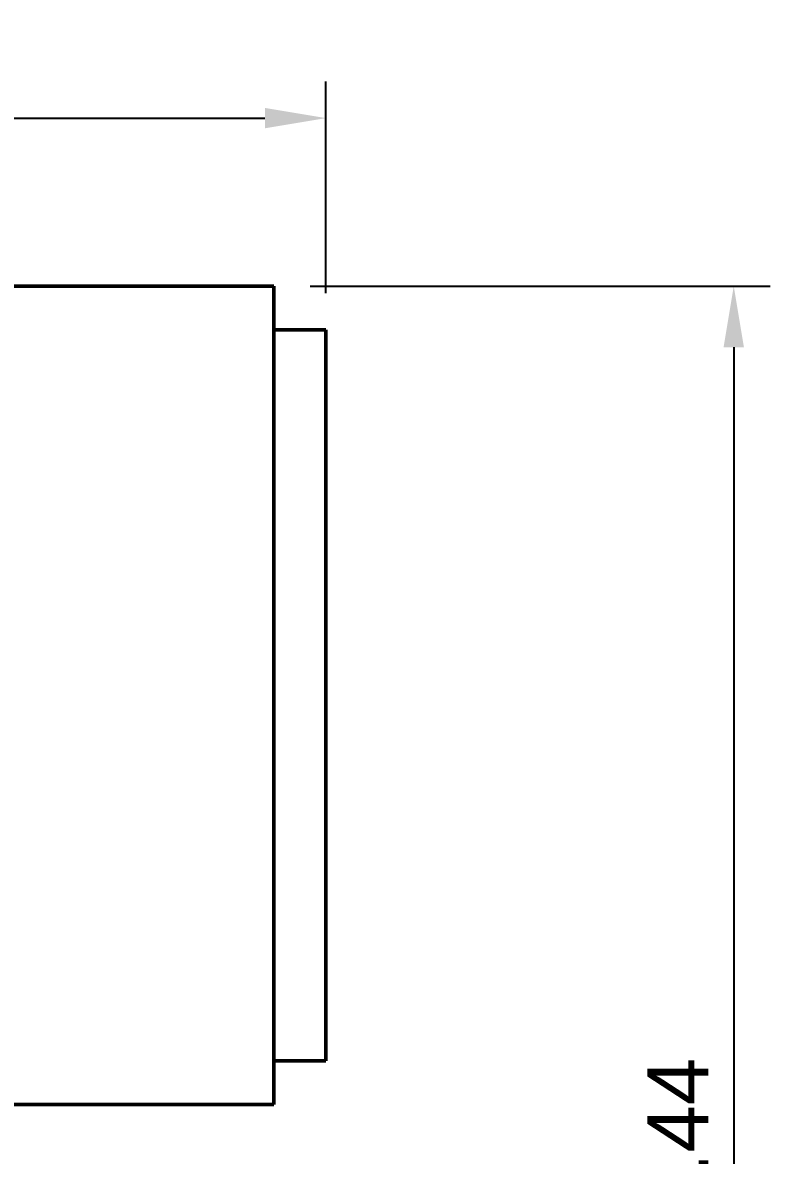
# Model space of a CAD drawing. Header units: millimetres. Extents: x 0 to 420, y 0 to 297.
# Drawn here: x 144.2 to 187.1, y 90.3 to 155.3 of the extents above; entities that cross this region are included whole.
import ezdxf

# ---------------------------------------------------------------- set-up
doc = ezdxf.new("R2010")
doc.units = ezdxf.units.MM
doc.header["$LTSCALE"] = 0.75
doc.layers.add('FD_Dimensions', color=7, linetype='Continuous', lineweight=25)
doc.layers.add('Visible', color=7, linetype='Continuous', lineweight=50)
doc.styles.get("Standard").update_dxf_attribs({"font": 'arial.ttf'})
doc.dimstyles.new('Dim-ISO-25', dxfattribs={"dimtxt": 3.5, "dimasz": 3.5, "dimexe": 2.1, "dimexo": 2.1, "dimgap": 1.4, "dimtad": 1, "dimzin": 12, "dimdsep": 46, "dimtxsty": 'Standard', "dimcen": 0, "dimazin": 3, "dimtp": 0.1, "dimtm": 0.1, "dimtfac": 0.714286, "dimtmove": 0, "dimatfit": 3, "dimfxl": 1, "dimtzin": 12, "dimarcsym": 0})

# ---------------------------------------------------------------- blocks, each defined once
blk = doc.blocks.new('*D23')
at = {"layer": 'Defpoints', "color": 0, "transparency": 16777216}
for p in [(158.570109, 140.206763), (158.570109, 39.323814), (184.977829, 39.323814)]:
    blk.add_point(p, dxfattribs=at)
at = {"layer": 'FD_Dimensions', "color": 0, "lineweight": -2, "transparency": 16777216}
for p, q in [((160.670109, 140.206763), (187.077829, 140.206763)), ((184.977829, 136.706763), (184.977829, 42.823814)), ((160.670109, 39.323814), (187.077829, 39.323814))]:
    blk.add_line(p, q, dxfattribs=at)
at = {"layer": 'FD_Dimensions', "color": 0, "transparency": 16777216}
for points in [[(184.394496, 136.706763), (185.561163, 136.706763), (184.977829, 140.206763)], [(184.394496, 42.823814), (185.561163, 42.823814), (184.977829, 39.323814)]]:
    blk.add_solid(points, dxfattribs=at)
at = {"layer": 'FD_Dimensions', "color": 0, "transparency": 16777216, "insert": (181.790824, 89.765289), "char_height": 3.5, "attachment_point": 5, "rotation": 90}
blk.add_mtext('50.44', dxfattribs=at)
blk = doc.blocks.new('*D24')
at = {"layer": 'Defpoints', "color": 0, "transparency": 16777216}
for p in [(161.570109, 149.864477), (161.570109, 137.706763), (110.57166, 135.406763)]:
    blk.add_point(p, dxfattribs=at)
at = {"layer": 'FD_Dimensions', "color": 0, "lineweight": -2, "transparency": 16777216}
for p, q in [((110.57166, 137.506763), (110.57166, 151.964477)), ((161.570109, 139.806763), (161.570109, 151.964477)), ((114.07166, 149.864477), (158.070109, 149.864477))]:
    blk.add_line(p, q, dxfattribs=at)
at = {"layer": 'FD_Dimensions', "color": 0, "transparency": 16777216}
for points in [[(114.07166, 150.44781), (114.07166, 149.281143), (110.57166, 149.864477)], [(158.070109, 150.44781), (158.070109, 149.281143), (161.570109, 149.864477)]]:
    blk.add_solid(points, dxfattribs=at)
at = {"layer": 'FD_Dimensions', "color": 0, "transparency": 16777216, "insert": (136.070885, 153.051482), "char_height": 3.5, "attachment_point": 5}
blk.add_mtext('25.5', dxfattribs=at)

msp = doc.modelspace()

# ---------------------------------------------------------------- linework, layer by layer
at = {"layer": 'Visible', "extrusion": (0, 2.966e-13, -1)}
for p, q in [((158.57, 140.207), (122.57, 140.207)), ((158.57, 140.207), (158.57, 93.207)), ((161.57, 137.707), (158.571, 137.707)), ((161.57, 137.707), (161.57, 95.707)), ((161.57, 95.707), (158.571, 95.707)), ((158.57, 93.207), (122.57, 93.207))]:
    msp.add_line(p, q, dxfattribs=at)

# ---------------------------------------------------------------- dimensions: what is measured, and where the dimension line sits
at = {"layer": 'FD_Dimensions'}
dim = msp.add_linear_dim(base=(161.57, 149.864), p1=(110.572, 135.407), p2=(161.57, 137.707), dimstyle='Dim-ISO-25', override={"dimlfac": 0.5, "dimclrd": 0, "dimclre": 0}, dxfattribs=at)
dim.commit()
dim.dimension.update_dxf_attribs({"geometry": '*D24', "text_midpoint": (136.071, 153.051)})
dim = msp.add_aligned_dim(p1=(158.57, 140.207), p2=(158.57, 39.324), distance=26.408, dimstyle='Dim-ISO-25', override={"dimlfac": 0.5, "dimclrd": 0, "dimclre": 0}, dxfattribs=at)
dim.commit()
dim.dimension.update_dxf_attribs({"geometry": '*D23', "text_midpoint": (181.791, 89.765)})

doc.saveas('drawing.dxf')
